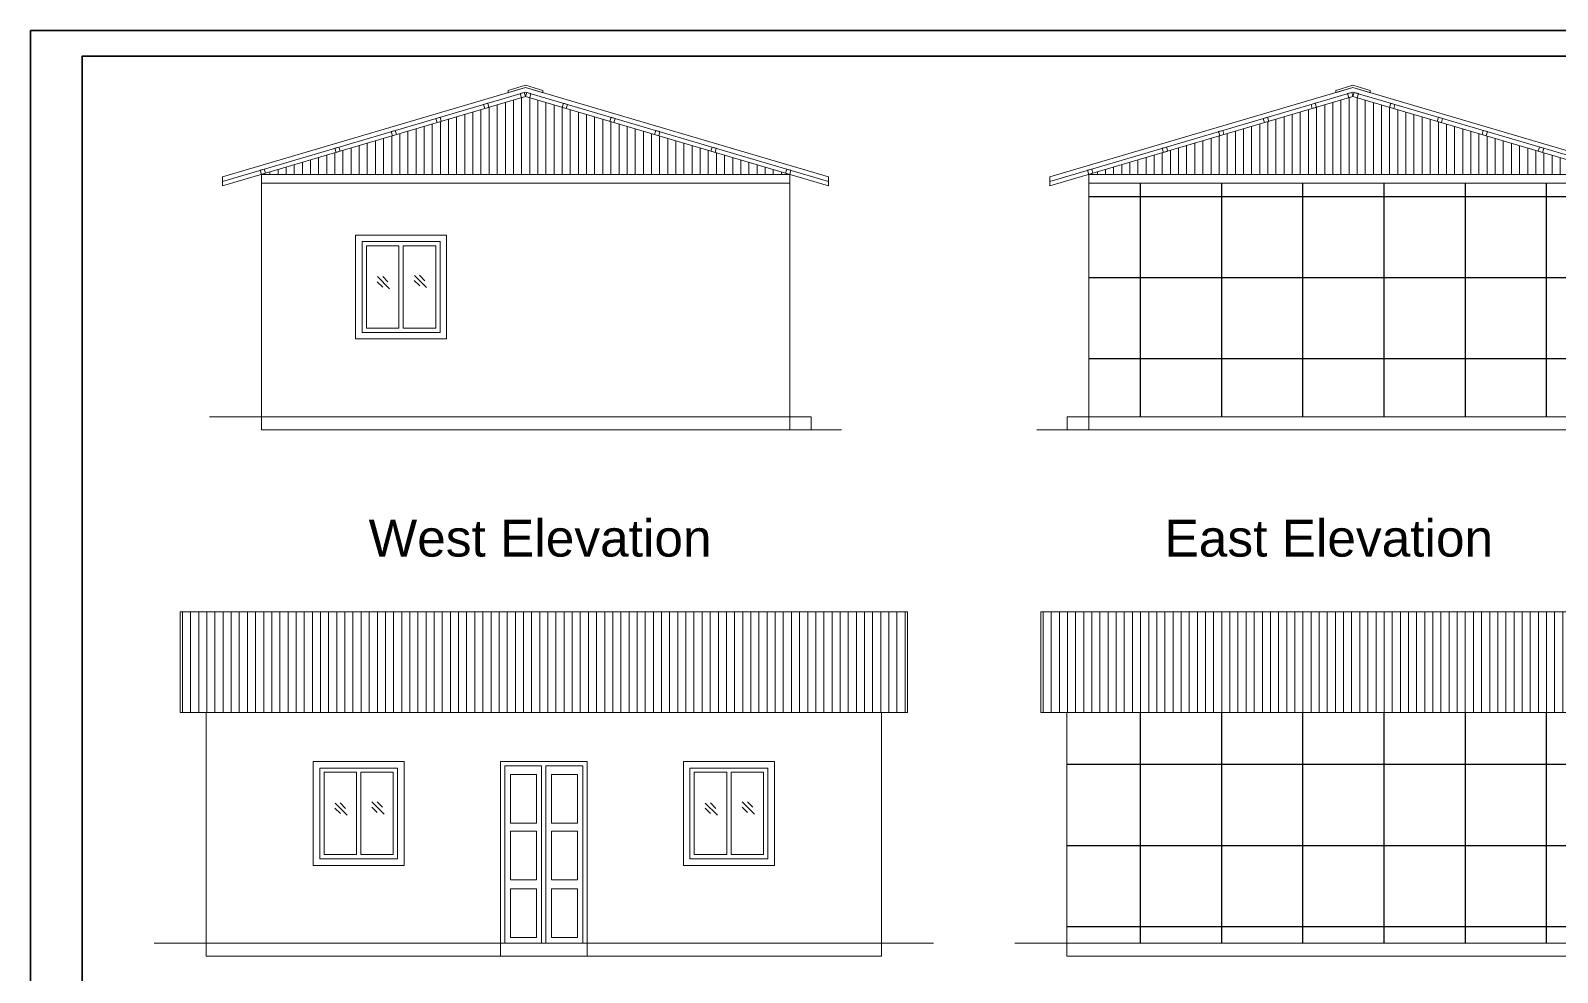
# Model space of a CAD drawing. Header units: inches. Extents: x 45643 to 78083, y -17830 to -3084.
# Drawn here: x 50440 to 51145, y -6757 to -6321 of the extents above; entities that cross this region are included whole.
import ezdxf

# ---------------------------------------------------------------- set-up
doc = ezdxf.new("R2010")
doc.units = ezdxf.units.IN
doc.header["$MEASUREMENT"] = 0
for name, color, linetype, lineweight in [('1', 7, 'Continuous', 25), ('door', 3, 'Continuous', 13), ('steps', 253, 'Continuous', 20)]:
    doc.layers.add(name, color=color, linetype=linetype, lineweight=lineweight)
doc.layers.add('Normal Wall', color=7, linetype='Continuous', lineweight=35, true_color=0xffaf89)
doc.styles.get("Standard").update_dxf_attribs({"font": 'times.ttf'})
pattern_1 = [(90, (-312985.298, 24314.452), (-37.5, 0), []), (180, (-312985.298, 24314.452), (-4e-15, -37.5), [])]

msp = doc.modelspace()

# ---------------------------------------------------------------- hatches: boundary and pattern name
at = {"layer": '1', "ltscale": 5}
h = msp.add_hatch(dxfattribs=at)
h.set_pattern_fill('ANSI37', color=256, scale=300, angle=45, style=0)
h.set_pattern_definition(pattern_1)
h.paths.add_polyline_path([(51172.32, -6499.88), (51172.32, -6391.88), (50928.32, -6391.88), (50928.32, -6499.88)])
h = msp.add_hatch(dxfattribs=at)
h.set_pattern_fill('ANSI37', color=256, scale=300, angle=45, style=0)
h.set_pattern_definition(pattern_1)
h.paths.add_polyline_path([(51230.08, -6743.22), (51230.08, -6636.54), (50918.08, -6636.54), (50918.08, -6743.22)])
at = {"layer": 'steps', "ltscale": 0.3}
h = msp.add_hatch(dxfattribs=at)
h.set_pattern_fill('ANSI31', scale=30, angle=45)
h.set_pattern_definition([(90, (-310754.9225, 22892.1332), (-3.75, 0), [])])
h.paths.add_polyline_path([(50790.15, -6387.88), (50668.15, -6351.88), (50666.23, -6352.45), (50546.15, -6387.88)])
h = msp.add_hatch(dxfattribs=at)
h.set_pattern_fill('ANSI31', scale=30, angle=45)
h.set_pattern_definition([(90, (-310372.7552, 22892.1332), (-3.75, 0), [])])
h.paths.add_polyline_path([(50928.32, -6387.88), (51050.32, -6351.88), (51052.24, -6352.45), (51172.32, -6387.88)])
h = msp.add_hatch(dxfattribs=at)
h.set_pattern_fill('ANSI31', scale=30, angle=45)
h.set_pattern_definition([(90, (-312047.7928, 22648.7916), (-3.75, 0), [])])
h.paths.add_polyline_path([(50844.58, -6636.54), (50844.58, -6590.01), (50508.58, -6590.01), (50508.58, -6636.54)])
h = msp.add_hatch(dxfattribs=at)
h.set_pattern_fill('ANSI31', scale=30, angle=45)
h.set_pattern_definition([(90, (-311650.2992, 22648.7916), (-3.75, 0), [])])
h.paths.add_polyline_path([(51242.08, -6636.54), (51242.08, -6590.01), (50906.08, -6590.01), (50906.08, -6636.54)])

# ---------------------------------------------------------------- linework, layer by layer
at = {"layer": 'door', "ltscale": 0.5}
for p, q in [((50668.15, -6346.67), (50660.2, -6349.02)), ((50668.15, -6346.67), (50676.11, -6349.02)), ((51050.32, -6346.67), (51042.36, -6349.02)), ((51050.32, -6346.67), (51058.28, -6349.02)), ((50668.15, -6347.71), (50528.15, -6389.02)), ((50668.15, -6349.8), (50528.15, -6391.11)), ((50668.15, -6351.88), (50528.15, -6393.19)), ((50660.2, -6349.02), (50660.2, -6350.06)), ((50668.15, -6347.71), (50660.48, -6349.98)), ((50668.15, -6347.71), (50808.15, -6389.02)), ((50668.15, -6347.71), (50675.83, -6349.98)), ((50668.15, -6349.8), (50808.15, -6391.11)), ((50668.15, -6351.88), (50808.15, -6393.19)), ((50676.11, -6349.02), (50676.11, -6350.06)), ((51050.32, -6347.71), (50910.32, -6389.02)), ((51050.32, -6349.8), (50910.32, -6391.11)), ((51050.32, -6351.88), (50910.32, -6393.19)), ((51042.36, -6349.02), (51042.36, -6350.06)), ((51050.32, -6347.71), (51042.65, -6349.98)), ((51050.32, -6347.71), (51190.32, -6389.02)), ((51050.32, -6347.71), (51057.99, -6349.98)), ((51050.32, -6349.8), (51190.32, -6391.11)), ((51050.32, -6351.88), (51190.32, -6393.19)), ((51058.28, -6349.02), (51058.28, -6350.06)), ((50528.15, -6393.19), (50528.15, -6389.02)), ((50546.15, -6387.88), (50790.15, -6387.88)), ((50546.15, -6387.88), (50546.15, -6499.88)), ((50790.15, -6387.88), (50790.15, -6499.88)), ((50808.15, -6393.19), (50808.15, -6389.02)), ((50910.32, -6393.19), (50910.32, -6389.02)), ((51172.32, -6387.88), (50928.32, -6387.88)), ((50928.32, -6387.88), (50928.32, -6499.88)), ((50546.15, -6391.88), (50790.15, -6391.88)), ((51172.32, -6391.88), (50928.32, -6391.88)), ((50609.65, -6420.88), (50609.65, -6458.88)), ((50611.65, -6420.88), (50611.65, -6458.88)), ((50599.68, -6437.51), (50602.21, -6439.98)), ((50599.73, -6435.08), (50605.38, -6440.72)), ((50602.17, -6435.02), (50604.63, -6437.55)), ((50616.75, -6436.97), (50619.27, -6439.43)), ((50616.8, -6434.53), (50622.45, -6440.18)), ((50619.23, -6434.48), (50621.7, -6437.01)), ((50546.15, -6499.88), (50522.15, -6499.88)), ((50546.15, -6499.88), (50790.15, -6499.88)), ((50546.15, -6505.88), (50546.15, -6499.88)), ((51172.32, -6499.88), (50928.32, -6499.88)), ((50790.15, -6505.88), (50546.15, -6505.88)), ((50790.15, -6505.88), (50814.15, -6505.88)), ((50928.32, -6505.88), (50904.32, -6505.88)), ((50928.32, -6505.88), (51172.32, -6505.88)), ((50508.58, -6590.01), (50844.58, -6590.01)), ((50508.58, -6636.54), (50508.58, -6590.01)), ((50844.58, -6590.01), (50844.58, -6636.54)), ((51242.08, -6590.01), (50906.08, -6590.01)), ((50906.08, -6590.01), (50906.08, -6636.54)), ((50844.58, -6636.54), (50508.58, -6636.54)), ((50520.58, -6636.54), (50520.58, -6743.22)), ((50832.58, -6743.22), (50832.58, -6636.54)), ((50906.08, -6636.54), (51242.08, -6636.54)), ((50918.08, -6743.22), (50918.08, -6636.54)), ((50590.08, -6664.22), (50590.08, -6702.22)), ((50592.08, -6664.22), (50592.08, -6702.22)), ((50656.58, -6659.22), (50656.58, -6743.22)), ((50696.58, -6659.22), (50656.58, -6659.22)), ((50656.58, -6659.22), (50656.58, -6743.22)), ((50696.58, -6659.22), (50656.58, -6659.22)), ((50658.58, -6661.22), (50658.58, -6743.22)), ((50675.58, -6661.22), (50658.58, -6661.22)), ((50658.58, -6661.22), (50658.58, -6743.22)), ((50675.58, -6661.22), (50658.58, -6661.22)), ((50675.58, -6743.22), (50675.58, -6661.22)), ((50694.58, -6661.22), (50677.58, -6661.22)), ((50694.58, -6661.22), (50677.58, -6661.22)), ((50677.58, -6743.22), (50677.58, -6661.22)), ((50694.58, -6743.22), (50694.58, -6661.22)), ((50694.58, -6743.22), (50694.58, -6661.22)), ((50696.58, -6743.22), (50696.58, -6659.22)), ((50696.58, -6743.22), (50696.58, -6659.22)), ((50761.08, -6664.22), (50761.08, -6702.22)), ((50763.08, -6664.22), (50763.08, -6702.22)), ((50580.16, -6678.42), (50585.81, -6684.07)), ((50582.6, -6678.37), (50585.06, -6680.89)), ((50597.23, -6677.88), (50602.88, -6683.52)), ((50599.66, -6677.82), (50602.13, -6680.35)), ((50751.16, -6678.42), (50756.81, -6684.07)), ((50753.6, -6678.37), (50756.06, -6680.89)), ((50768.23, -6677.88), (50773.88, -6683.52)), ((50770.66, -6677.82), (50773.13, -6680.35)), ((50580.11, -6680.86), (50582.64, -6683.32)), ((50597.18, -6680.31), (50599.7, -6682.78)), ((50751.11, -6680.86), (50753.64, -6683.32)), ((50768.18, -6680.31), (50770.7, -6682.78)), ((50520.58, -6743.22), (50496.58, -6743.22)), ((50520.58, -6743.22), (50832.58, -6743.22)), ((50520.58, -6743.22), (50520.58, -6749.22)), ((50656.58, -6743.22), (50696.58, -6743.22)), ((50832.58, -6743.22), (50856.58, -6743.22)), ((50832.58, -6749.22), (50832.58, -6743.22)), ((50918.08, -6743.22), (50894.08, -6743.22)), ((51230.08, -6743.22), (50918.08, -6743.22)), ((50918.08, -6743.22), (50918.08, -6749.22)), ((50520.58, -6749.22), (50832.58, -6749.22)), ((50918.08, -6749.22), (51230.08, -6749.22))]:
    msp.add_line(p, q, dxfattribs=at)
for points in [[(50667.59, -6349.96), (50665.67, -6350.53), (50666.23, -6352.45), (50668.15, -6351.88)], [(50668.72, -6349.96), (50670.64, -6350.53), (50670.07, -6352.45), (50668.15, -6351.88)], [(51049.75, -6349.96), (51047.84, -6350.53), (51048.4, -6352.45), (51050.32, -6351.88)], [(51050.89, -6349.96), (51052.8, -6350.53), (51052.24, -6352.45), (51050.32, -6351.88)], [(50650.69, -6354.95), (50648.77, -6355.52), (50649.33, -6357.44), (50651.25, -6356.87)], [(50685.62, -6354.95), (50687.54, -6355.52), (50686.97, -6357.44), (50685.05, -6356.87)], [(51032.85, -6354.95), (51030.94, -6355.52), (51031.5, -6357.44), (51033.42, -6356.87)], [(51067.79, -6354.95), (51069.7, -6355.52), (51069.14, -6357.44), (51067.22, -6356.87)], [(50608, -6367.55), (50606.08, -6368.11), (50606.64, -6370.03), (50608.56, -6369.47)], [(50628.66, -6361.45), (50626.74, -6362.02), (50627.31, -6363.94), (50629.23, -6363.37)], [(50707.65, -6361.45), (50709.56, -6362.02), (50709, -6363.94), (50707.08, -6363.37)], [(50728.31, -6367.55), (50730.23, -6368.11), (50729.66, -6370.03), (50727.74, -6369.47)], [(50990.16, -6367.55), (50988.24, -6368.11), (50988.81, -6370.03), (50990.73, -6369.47)], [(51010.83, -6361.45), (51008.91, -6362.02), (51009.48, -6363.94), (51011.39, -6363.37)], [(51089.81, -6361.45), (51091.73, -6362.02), (51091.17, -6363.94), (51089.25, -6363.37)], [(51110.48, -6367.55), (51112.4, -6368.11), (51111.83, -6370.03), (51109.91, -6369.47)], [(50581.99, -6375.22), (50580.08, -6375.79), (50580.64, -6377.71), (50582.56, -6377.14)], [(50754.31, -6375.22), (50756.23, -6375.79), (50755.66, -6377.71), (50753.75, -6377.14)], [(50964.16, -6375.22), (50962.24, -6375.79), (50962.81, -6377.71), (50964.73, -6377.14)], [(51136.48, -6375.22), (51138.4, -6375.79), (51137.83, -6377.71), (51135.91, -6377.14)], [(50547.51, -6385.4), (50545.59, -6385.96), (50546.15, -6387.88), (50548.07, -6387.32)], [(50788.8, -6385.4), (50790.72, -6385.96), (50790.15, -6387.88), (50788.23, -6387.32)], [(50929.67, -6385.4), (50927.75, -6385.96), (50928.32, -6387.88), (50930.24, -6387.32)], [(50589.65, -6463.88), (50631.65, -6463.88), (50631.65, -6415.88), (50589.65, -6415.88)], [(50592.65, -6460.88), (50628.65, -6460.88), (50628.65, -6418.88), (50592.65, -6418.88)], [(50790.15, -6505.88), (50800.15, -6505.88), (50800.15, -6499.88), (50790.15, -6499.88)], [(50928.32, -6505.88), (50918.32, -6505.88), (50918.32, -6499.88), (50928.32, -6499.88)], [(50570.08, -6707.22), (50612.08, -6707.22), (50612.08, -6659.22), (50570.08, -6659.22)], [(50573.08, -6704.22), (50609.08, -6704.22), (50609.08, -6662.22), (50573.08, -6662.22)], [(50741.08, -6707.22), (50783.08, -6707.22), (50783.08, -6659.22), (50741.08, -6659.22)], [(50744.08, -6704.22), (50780.08, -6704.22), (50780.08, -6662.22), (50744.08, -6662.22)], [(50661.21, -6665.15), (50673.22, -6665.15), (50673.22, -6687.65), (50661.21, -6687.65)], [(50680.21, -6665.15), (50692.22, -6665.15), (50692.22, -6687.65), (50680.21, -6687.65)], [(50661.21, -6691.45), (50673.22, -6691.45), (50673.22, -6713.95), (50661.21, -6713.95)], [(50680.21, -6691.45), (50692.22, -6691.45), (50692.22, -6713.95), (50680.21, -6713.95)], [(50661.21, -6718), (50673.22, -6718), (50673.22, -6740.5), (50661.21, -6740.5)], [(50680.21, -6718), (50692.22, -6718), (50692.22, -6740.5), (50680.21, -6740.5)], [(50656.58, -6743.22), (50696.58, -6743.22), (50696.58, -6749.22), (50656.58, -6749.22)]]:
    msp.add_lwpolyline(points, close=True, dxfattribs=at)
for points in [[(50609.65, -6420.88), (50594.65, -6420.88), (50594.65, -6458.88), (50609.65, -6458.88)], [(50611.65, -6458.88), (50626.65, -6458.88), (50626.65, -6420.88), (50611.65, -6420.88)], [(50590.08, -6664.22), (50575.08, -6664.22), (50575.08, -6702.22), (50590.08, -6702.22)], [(50592.08, -6702.22), (50607.08, -6702.22), (50607.08, -6664.22), (50592.08, -6664.22)], [(50761.08, -6664.22), (50746.08, -6664.22), (50746.08, -6702.22), (50761.08, -6702.22)], [(50763.08, -6702.22), (50778.08, -6702.22), (50778.08, -6664.22), (50763.08, -6664.22)]]:
    msp.add_lwpolyline(points, dxfattribs=at)
at = {"layer": 'Normal Wall'}
for points in [[(50439.53, -6321.37), (51497.54, -6321.37), (51497.54, -7071.89), (50439.53, -7071.89)], [(50439.53, -6321.37), (51497.54, -6321.37), (51497.54, -7071.89), (50439.53, -7071.89)], [(51485.63, -6333.27), (50463.35, -6333.27), (50463.35, -7059.99), (51485.63, -7059.99)], [(51485.63, -6333.27), (50463.35, -6333.27), (50463.35, -7059.99), (51485.63, -7059.99)]]:
    msp.add_lwpolyline(points, close=True, dxfattribs=at)

# ---------------------------------------------------------------- texts
at = {"color": 7, "linetype": 'ByBlock', "lineweight": 5, "char_height": 6, "width": 195.2975, "attachment_point": 5}
for s, insert in [('{\\fArial CE|b0|i0|c238|p34;\\P\\fArial CE|b0|i0|c0|p34;\\H2.8333x;West\\fArial CE|b0|i0|c238|p34; El\\fArial CE|b0|i0|c0|p34;e\\fArial CE|b0|i0|c238|p34;vation}', (50674.89, -6551.12)), ('{\\fArial CE|b0|i0|c238|p34;\\P\\fArial CE|b0|i0|c0|p34;\\H2.8333x;East\\fArial CE|b0|i0|c238|p34; El\\fArial CE|b0|i0|c0|p34;e\\fArial CE|b0|i0|c238|p34;vation}', (51039.15, -6551.12))]:
    msp.add_mtext(s, dxfattribs=dict(at, insert=insert))

doc.saveas('drawing.dxf')
